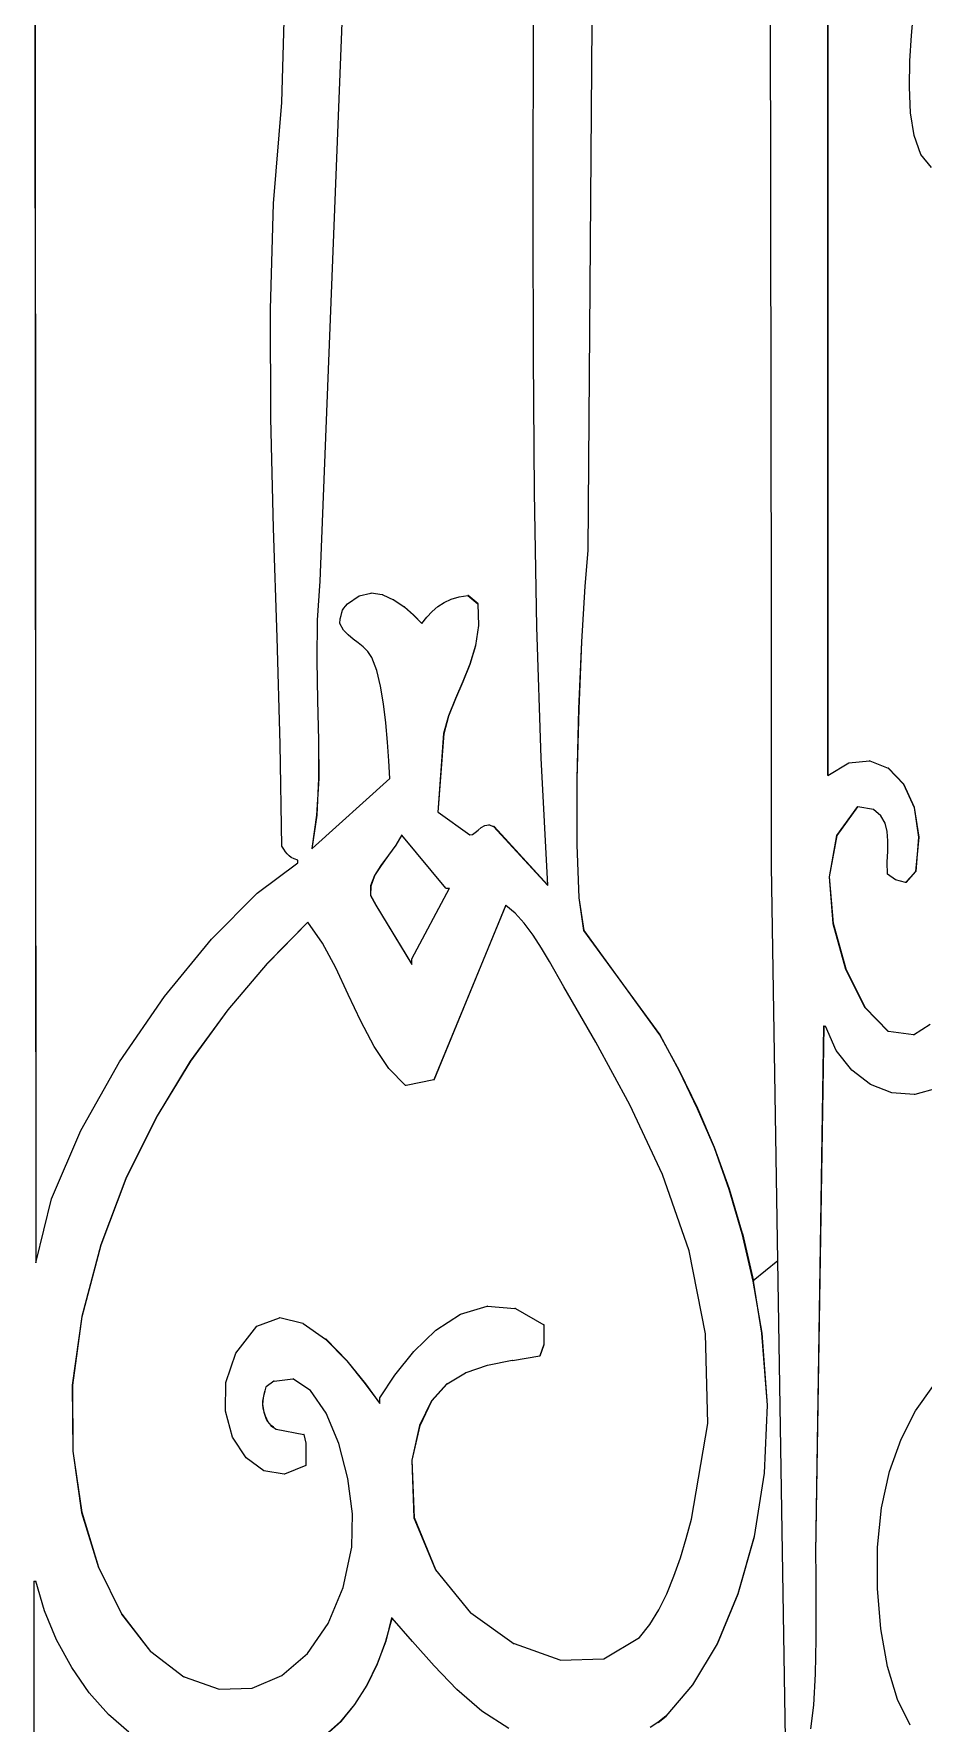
# Model space of a CAD drawing. Header units: inches. Extents: x -343 to 13887, y -13069 to -746.
# Drawn here: x 3665.61 to 3672.16, y -9118.16 to -9105.71 of the extents above; entities that cross this region are included whole.
import ezdxf

# ---------------------------------------------------------------- set-up
doc = ezdxf.new("R2010")
doc.units = ezdxf.units.IN
doc.header["$LTSCALE"] = 17
doc.header["$MEASUREMENT"] = 0

msp = doc.modelspace()

# ---------------------------------------------------------------- linework, layer by layer
for p, q in [((3671.043, -9109.996), (3671.029, -9102.696)), ((3665.617, -9103.113), (3665.624, -9114.766)), ((3665.627, -9114.755), (3665.62, -9103.113)), ((3667.435, -9106.222), (3667.494, -9104.21)), ((3667.907, -9104.936), (3667.715, -9109.747)), ((3667.718, -9109.747), (3667.909, -9104.939)), ((3671.456, -9104.895), (3671.456, -9111.178)), ((3671.458, -9111.177), (3671.458, -9104.899)), ((3669.288, -9107.088), (3669.291, -9105.104)), ((3672.074, -9105.728), (3672.089, -9105.558)), ((3669.718, -9105.641), (3669.689, -9109.519)), ((3669.691, -9109.519), (3669.721, -9105.641)), ((3672.062, -9105.915), (3672.074, -9105.728)), ((3672.058, -9106.109), (3672.062, -9105.915)), ((3672.067, -9106.296), (3672.058, -9106.109)), ((3667.376, -9106.964), (3667.435, -9106.222)), ((3672.093, -9106.465), (3672.067, -9106.296)), ((3672.143, -9106.603), (3672.093, -9106.465)), ((3672.221, -9106.699), (3672.143, -9106.603)), ((3667.353, -9107.743), (3667.376, -9106.964)), ((3669.289, -9108.093), (3669.288, -9107.088)), ((3667.356, -9108.545), (3667.353, -9107.743)), ((3669.296, -9109.094), (3669.289, -9108.093)), ((3667.376, -9109.356), (3667.356, -9108.545)), ((3669.313, -9110.083), (3669.296, -9109.094)), ((3667.402, -9110.161), (3667.376, -9109.356)), ((3669.689, -9109.519), (3669.667, -9109.784)), ((3669.669, -9109.784), (3669.691, -9109.519)), ((3669.691, -9109.519), (3669.689, -9109.519)), ((3667.715, -9109.747), (3667.696, -9110.034)), ((3667.699, -9110.034), (3667.718, -9109.747)), ((3667.718, -9109.747), (3667.715, -9109.747)), ((3667.921, -9109.913), (3668.005, -9109.855)), ((3668.005, -9109.855), (3668.091, -9109.835)), ((3668.094, -9109.835), (3668.091, -9109.835)), ((3668.091, -9109.835), (3668.093, -9109.835)), ((3668.094, -9109.835), (3668.093, -9109.835)), ((3668.176, -9109.847), (3668.094, -9109.835)), ((3668.179, -9109.847), (3668.176, -9109.847)), ((3668.179, -9109.847), (3668.258, -9109.884)), ((3668.684, -9109.878), (3668.741, -9109.861)), ((3668.741, -9109.861), (3668.805, -9109.851)), ((3668.805, -9109.851), (3668.879, -9109.913)), ((3668.808, -9109.851), (3668.805, -9109.851)), ((3668.881, -9109.913), (3668.808, -9109.851)), ((3669.667, -9109.784), (3669.643, -9110.193)), ((3669.646, -9110.193), (3669.669, -9109.784)), ((3669.669, -9109.784), (3669.667, -9109.784)), ((3667.872, -9109.998), (3667.877, -9109.977)), ((3667.877, -9109.977), (3667.884, -9109.96)), ((3667.884, -9109.96), (3667.893, -9109.945)), ((3667.893, -9109.945), (3667.905, -9109.93)), ((3667.905, -9109.93), (3667.921, -9109.913)), ((3668.261, -9109.884), (3668.258, -9109.884)), ((3668.261, -9109.884), (3668.336, -9109.936)), ((3668.339, -9109.936), (3668.336, -9109.936)), ((3668.336, -9109.936), (3668.406, -9109.997)), ((3668.409, -9109.997), (3668.339, -9109.936)), ((3668.504, -9110.012), (3668.543, -9109.97)), ((3668.543, -9109.97), (3668.586, -9109.933)), ((3668.586, -9109.933), (3668.632, -9109.903)), ((3668.632, -9109.903), (3668.684, -9109.878)), ((3668.879, -9109.913), (3668.884, -9110.073)), ((3668.881, -9109.913), (3668.879, -9109.913)), ((3668.887, -9110.073), (3668.881, -9109.913)), ((3667.696, -9110.034), (3667.693, -9110.328)), ((3667.699, -9110.034), (3667.696, -9110.034)), ((3667.696, -9110.328), (3667.699, -9110.034)), ((3667.863, -9110.058), (3667.867, -9110.024)), ((3667.891, -9110.106), (3667.863, -9110.058)), ((3667.867, -9110.024), (3667.872, -9109.998)), ((3667.925, -9110.142), (3667.891, -9110.106)), ((3668.409, -9109.997), (3668.406, -9109.997)), ((3668.406, -9109.997), (3668.466, -9110.058)), ((3668.468, -9110.057), (3668.409, -9109.997)), ((3668.466, -9110.058), (3668.468, -9110.057)), ((3668.468, -9110.057), (3668.504, -9110.012)), ((3668.884, -9110.073), (3668.862, -9110.22)), ((3668.865, -9110.22), (3668.887, -9110.073)), ((3668.887, -9110.073), (3668.884, -9110.073)), ((3669.345, -9111.05), (3669.313, -9110.083)), ((3671.043, -9111.842), (3671.043, -9109.996)), ((3667.425, -9110.946), (3667.402, -9110.161)), ((3667.962, -9110.172), (3667.925, -9110.142)), ((3667.999, -9110.2), (3667.962, -9110.172)), ((3668.036, -9110.229), (3667.999, -9110.2)), ((3668.07, -9110.263), (3668.036, -9110.229)), ((3668.862, -9110.22), (3668.821, -9110.356)), ((3668.823, -9110.356), (3668.865, -9110.22)), ((3668.865, -9110.22), (3668.862, -9110.22)), ((3669.643, -9110.193), (3669.622, -9110.685)), ((3669.625, -9110.685), (3669.646, -9110.193)), ((3669.646, -9110.193), (3669.643, -9110.193)), ((3667.693, -9110.328), (3667.699, -9110.624)), ((3667.696, -9110.328), (3667.693, -9110.328)), ((3667.702, -9110.624), (3667.696, -9110.328)), ((3668.098, -9110.307), (3668.07, -9110.263)), ((3668.135, -9110.403), (3668.098, -9110.307)), ((3668.821, -9110.356), (3668.769, -9110.485)), ((3668.771, -9110.485), (3668.823, -9110.356)), ((3668.823, -9110.356), (3668.821, -9110.356)), ((3668.164, -9110.519), (3668.135, -9110.403)), ((3668.769, -9110.485), (3668.714, -9110.611)), ((3668.717, -9110.611), (3668.771, -9110.485)), ((3668.771, -9110.485), (3668.769, -9110.485)), ((3668.186, -9110.649), (3668.164, -9110.519)), ((3668.714, -9110.611), (3668.664, -9110.737)), ((3668.667, -9110.737), (3668.717, -9110.611)), ((3668.717, -9110.611), (3668.714, -9110.611)), ((3667.702, -9110.624), (3667.699, -9110.624)), ((3667.699, -9110.624), (3667.706, -9110.916)), ((3667.709, -9110.916), (3667.702, -9110.624)), ((3668.202, -9110.789), (3668.186, -9110.649)), ((3669.622, -9110.685), (3669.609, -9111.204)), ((3669.612, -9111.204), (3669.625, -9110.685)), ((3669.625, -9110.685), (3669.622, -9110.685)), ((3668.214, -9110.931), (3668.202, -9110.789)), ((3668.664, -9110.737), (3668.628, -9110.867)), ((3668.631, -9110.867), (3668.667, -9110.737)), ((3668.667, -9110.737), (3668.664, -9110.737)), ((3667.435, -9111.697), (3667.425, -9110.946)), ((3667.709, -9110.916), (3667.706, -9110.916)), ((3667.706, -9110.916), (3667.707, -9111.2)), ((3667.71, -9111.2), (3667.709, -9110.916)), ((3668.223, -9111.07), (3668.214, -9110.931)), ((3668.628, -9110.867), (3668.584, -9111.448)), ((3668.587, -9111.448), (3668.631, -9110.867)), ((3668.631, -9110.867), (3668.628, -9110.867)), ((3668.231, -9111.199), (3668.223, -9111.07)), ((3669.394, -9111.984), (3669.345, -9111.05)), ((3671.458, -9111.177), (3671.611, -9111.084)), ((3671.611, -9111.084), (3671.763, -9111.069)), ((3671.766, -9111.069), (3671.763, -9111.069)), ((3671.766, -9111.069), (3671.901, -9111.124)), ((3667.66, -9111.715), (3668.231, -9111.199)), ((3667.707, -9111.2), (3667.693, -9111.469)), ((3667.695, -9111.469), (3667.71, -9111.2)), ((3667.71, -9111.2), (3667.707, -9111.2)), ((3669.609, -9111.204), (3669.608, -9111.688)), ((3669.612, -9111.204), (3669.609, -9111.204)), ((3669.61, -9111.688), (3669.612, -9111.204)), ((3671.456, -9111.178), (3671.458, -9111.177)), ((3671.904, -9111.124), (3671.901, -9111.124)), ((3671.901, -9111.124), (3672.015, -9111.242)), ((3672.017, -9111.242), (3671.904, -9111.124)), ((3672.015, -9111.242), (3672.093, -9111.413)), ((3672.017, -9111.242), (3672.015, -9111.242)), ((3672.096, -9111.413), (3672.017, -9111.242)), ((3667.693, -9111.469), (3667.656, -9111.717)), ((3667.66, -9111.715), (3667.695, -9111.469)), ((3667.695, -9111.469), (3667.693, -9111.469)), ((3668.587, -9111.448), (3668.584, -9111.448)), ((3668.587, -9111.448), (3668.82, -9111.614)), ((3671.676, -9111.406), (3671.522, -9111.62)), ((3671.525, -9111.62), (3671.679, -9111.407)), ((3671.679, -9111.407), (3671.676, -9111.406)), ((3671.794, -9111.427), (3671.679, -9111.407)), ((3671.848, -9111.473), (3671.794, -9111.427)), ((3671.88, -9111.527), (3671.848, -9111.473)), ((3672.093, -9111.413), (3672.126, -9111.63)), ((3672.096, -9111.413), (3672.093, -9111.413)), ((3672.129, -9111.63), (3672.096, -9111.413)), ((3668.84, -9111.612), (3668.86, -9111.598)), ((3668.86, -9111.598), (3668.881, -9111.579)), ((3668.881, -9111.579), (3668.904, -9111.56)), ((3668.904, -9111.56), (3668.93, -9111.545)), ((3668.93, -9111.545), (3668.96, -9111.541)), ((3668.963, -9111.541), (3668.96, -9111.541)), ((3668.963, -9111.541), (3668.996, -9111.552)), ((3668.999, -9111.552), (3668.996, -9111.552)), ((3668.996, -9111.552), (3669.394, -9111.987)), ((3669.394, -9111.984), (3668.999, -9111.552)), ((3671.895, -9111.589), (3671.88, -9111.527)), ((3671.9, -9111.658), (3671.895, -9111.589)), ((3667.451, -9111.72), (3667.435, -9111.697)), ((3667.464, -9111.739), (3667.451, -9111.72)), ((3667.656, -9111.717), (3667.66, -9111.715)), ((3668.276, -9111.689), (3668.222, -9111.764)), ((3668.225, -9111.764), (3668.279, -9111.689)), ((3668.319, -9111.614), (3668.276, -9111.689)), ((3668.279, -9111.689), (3668.276, -9111.689)), ((3668.279, -9111.689), (3668.321, -9111.616)), ((3668.321, -9111.616), (3668.319, -9111.614)), ((3668.643, -9112.008), (3668.321, -9111.616)), ((3668.82, -9111.614), (3668.84, -9111.612)), ((3669.61, -9111.688), (3669.608, -9111.688)), ((3669.608, -9111.688), (3669.623, -9112.079)), ((3669.626, -9112.079), (3669.61, -9111.688)), ((3671.522, -9111.62), (3671.467, -9111.924)), ((3671.47, -9111.924), (3671.525, -9111.62)), ((3671.525, -9111.62), (3671.522, -9111.62)), ((3671.898, -9111.734), (3671.9, -9111.658)), ((3672.126, -9111.63), (3672.104, -9111.883)), ((3672.106, -9111.883), (3672.129, -9111.63)), ((3672.129, -9111.63), (3672.126, -9111.63)), ((3667.254, -9112.044), (3667.553, -9111.821)), ((3667.476, -9111.755), (3667.464, -9111.739)), ((3667.489, -9111.768), (3667.476, -9111.755)), ((3667.505, -9111.78), (3667.489, -9111.768)), ((3667.526, -9111.79), (3667.505, -9111.78)), ((3667.553, -9111.8), (3667.526, -9111.79)), ((3667.553, -9111.821), (3667.553, -9111.8)), ((3668.166, -9111.839), (3668.119, -9111.914)), ((3668.122, -9111.914), (3668.169, -9111.839)), ((3668.222, -9111.764), (3668.166, -9111.839)), ((3668.169, -9111.839), (3668.166, -9111.839)), ((3668.169, -9111.839), (3668.225, -9111.764)), ((3668.225, -9111.764), (3668.222, -9111.764)), ((3671.146, -9118.271), (3671.043, -9111.842)), ((3671.895, -9111.816), (3671.898, -9111.734)), ((3671.897, -9111.904), (3671.895, -9111.816)), ((3668.119, -9111.914), (3668.09, -9111.989)), ((3668.093, -9111.989), (3668.122, -9111.914)), ((3668.122, -9111.914), (3668.119, -9111.914)), ((3671.467, -9111.924), (3671.495, -9112.268)), ((3671.47, -9111.924), (3671.467, -9111.924)), ((3671.498, -9112.268), (3671.47, -9111.924)), ((3671.956, -9111.946), (3671.897, -9111.904)), ((3672.03, -9111.966), (3671.956, -9111.946)), ((3672.104, -9111.883), (3672.03, -9111.966)), ((3672.033, -9111.966), (3672.03, -9111.966)), ((3672.033, -9111.966), (3672.106, -9111.883)), ((3672.106, -9111.883), (3672.104, -9111.883)), ((3666.918, -9112.382), (3667.254, -9112.044)), ((3668.093, -9111.989), (3668.09, -9111.989)), ((3668.09, -9111.989), (3668.09, -9112.061)), ((3668.092, -9112.061), (3668.09, -9112.061)), ((3668.09, -9112.061), (3668.128, -9112.132)), ((3668.092, -9112.061), (3668.093, -9111.989)), ((3668.13, -9112.132), (3668.092, -9112.061)), ((3668.393, -9112.526), (3668.672, -9112.008)), ((3668.643, -9112.008), (3668.672, -9112.008)), ((3669.394, -9111.987), (3669.394, -9111.984)), ((3669.626, -9112.079), (3669.623, -9112.079)), ((3669.623, -9112.079), (3669.659, -9112.319)), ((3669.662, -9112.319), (3669.626, -9112.079)), ((3668.13, -9112.132), (3668.128, -9112.132)), ((3668.128, -9112.132), (3668.393, -9112.568)), ((3668.393, -9112.563), (3668.13, -9112.132)), ((3669.085, -9112.132), (3668.555, -9113.418)), ((3668.557, -9113.418), (3669.087, -9112.134)), ((3669.087, -9112.134), (3669.085, -9112.132)), ((3669.155, -9112.19), (3669.087, -9112.134)), ((3669.222, -9112.265), (3669.155, -9112.19)), ((3667.627, -9112.257), (3667.328, -9112.562)), ((3667.331, -9112.562), (3667.628, -9112.258)), ((3667.628, -9112.258), (3667.627, -9112.257)), ((3667.736, -9112.412), (3667.628, -9112.258)), ((3669.287, -9112.353), (3669.222, -9112.265)), ((3669.349, -9112.449), (3669.287, -9112.353)), ((3669.662, -9112.319), (3669.659, -9112.319)), ((3669.659, -9112.319), (3670.219, -9113.086)), ((3670.221, -9113.086), (3669.662, -9112.319)), ((3671.498, -9112.268), (3671.495, -9112.268)), ((3671.495, -9112.268), (3671.588, -9112.604)), ((3671.591, -9112.604), (3671.498, -9112.268)), ((3666.571, -9112.805), (3666.918, -9112.382)), ((3667.833, -9112.594), (3667.736, -9112.412)), ((3669.407, -9112.548), (3669.349, -9112.449)), ((3667.328, -9112.562), (3667.038, -9112.904)), ((3667.041, -9112.904), (3667.331, -9112.562)), ((3667.331, -9112.562), (3667.328, -9112.562)), ((3667.925, -9112.789), (3667.833, -9112.594)), ((3668.393, -9112.563), (3668.393, -9112.526)), ((3668.393, -9112.568), (3668.393, -9112.563)), ((3669.512, -9112.734), (3669.407, -9112.548)), ((3671.588, -9112.604), (3671.729, -9112.885)), ((3671.591, -9112.604), (3671.588, -9112.604)), ((3671.732, -9112.885), (3671.591, -9112.604)), ((3666.241, -9113.285), (3666.571, -9112.805)), ((3668.017, -9112.986), (3667.925, -9112.789)), ((3669.748, -9113.141), (3669.512, -9112.734)), ((3667.038, -9112.904), (3666.762, -9113.281)), ((3666.765, -9113.281), (3667.041, -9112.904)), ((3667.041, -9112.904), (3667.038, -9112.904)), ((3671.732, -9112.885), (3671.729, -9112.885)), ((3671.729, -9112.885), (3671.902, -9113.062)), ((3671.905, -9113.062), (3671.732, -9112.885)), ((3668.115, -9113.172), (3668.017, -9112.986)), ((3670.221, -9113.086), (3670.219, -9113.086)), ((3670.219, -9113.086), (3670.362, -9113.353)), ((3670.365, -9113.353), (3670.221, -9113.086)), ((3671.426, -9113.024), (3671.367, -9116.902)), ((3671.37, -9116.902), (3671.429, -9113.024)), ((3671.429, -9113.024), (3671.426, -9113.024)), ((3671.429, -9113.024), (3671.441, -9113.024)), ((3671.519, -9113.202), (3671.441, -9113.024)), ((3671.905, -9113.062), (3671.902, -9113.062)), ((3672.089, -9113.086), (3671.905, -9113.062)), ((3672.089, -9113.086), (3672.211, -9113.009)), ((3668.223, -9113.334), (3668.115, -9113.172)), ((3670, -9113.602), (3669.748, -9113.141)), ((3671.633, -9113.346), (3671.519, -9113.202)), ((3665.955, -9113.791), (3666.241, -9113.285)), ((3666.762, -9113.281), (3666.51, -9113.695)), ((3666.513, -9113.695), (3666.765, -9113.281)), ((3666.765, -9113.281), (3666.762, -9113.281)), ((3668.348, -9113.46), (3668.223, -9113.334)), ((3671.772, -9113.452), (3671.633, -9113.346)), ((3668.351, -9113.46), (3668.348, -9113.46)), ((3668.555, -9113.418), (3668.351, -9113.46)), ((3668.557, -9113.418), (3668.555, -9113.418)), ((3670.365, -9113.353), (3670.362, -9113.353)), ((3670.362, -9113.353), (3670.496, -9113.629)), ((3670.499, -9113.629), (3670.365, -9113.353)), ((3671.929, -9113.514), (3671.772, -9113.452)), ((3672.094, -9113.526), (3671.929, -9113.514)), ((3672.097, -9113.526), (3672.094, -9113.526)), ((3672.258, -9113.482), (3672.097, -9113.526)), ((3666.51, -9113.695), (3666.287, -9114.145)), ((3666.29, -9114.145), (3666.513, -9113.695)), ((3666.513, -9113.695), (3666.51, -9113.695)), ((3670.24, -9114.115), (3670, -9113.602)), ((3670.496, -9113.629), (3670.619, -9113.917)), ((3670.499, -9113.629), (3670.496, -9113.629)), ((3670.622, -9113.917), (3670.499, -9113.629)), ((3665.741, -9114.294), (3665.955, -9113.791)), ((3670.622, -9113.917), (3670.619, -9113.917)), ((3670.619, -9113.917), (3670.729, -9114.223)), ((3670.732, -9114.223), (3670.622, -9113.917)), ((3666.287, -9114.145), (3666.103, -9114.634)), ((3666.105, -9114.634), (3666.29, -9114.145)), ((3666.29, -9114.145), (3666.287, -9114.145)), ((3670.435, -9114.678), (3670.24, -9114.115)), ((3665.627, -9114.755), (3665.741, -9114.294)), ((3670.729, -9114.223), (3670.825, -9114.55)), ((3670.732, -9114.223), (3670.729, -9114.223)), ((3670.828, -9114.55), (3670.732, -9114.223)), ((3670.828, -9114.55), (3670.825, -9114.55)), ((3670.825, -9114.55), (3670.906, -9114.902)), ((3670.828, -9114.55), (3670.909, -9114.902)), ((3666.103, -9114.634), (3665.963, -9115.16)), ((3665.966, -9115.16), (3666.105, -9114.634)), ((3666.105, -9114.634), (3666.103, -9114.634)), ((3670.556, -9115.29), (3670.435, -9114.678)), ((3665.624, -9114.766), (3665.627, -9114.755)), ((3670.907, -9114.896), (3671.09, -9114.749)), ((3670.909, -9114.902), (3670.906, -9114.902)), ((3670.906, -9114.902), (3670.97, -9115.284)), ((3670.972, -9115.284), (3670.909, -9114.902)), ((3668.752, -9115.144), (3668.948, -9115.084)), ((3668.951, -9115.084), (3668.948, -9115.084)), ((3668.951, -9115.084), (3669.153, -9115.103)), ((3665.963, -9115.16), (3665.893, -9115.668)), ((3665.896, -9115.668), (3665.966, -9115.16)), ((3665.966, -9115.16), (3665.963, -9115.16)), ((3667.251, -9115.232), (3667.418, -9115.17)), ((3667.421, -9115.17), (3667.418, -9115.17)), ((3667.421, -9115.17), (3667.42, -9115.17)), ((3667.59, -9115.213), (3667.421, -9115.17)), ((3667.593, -9115.213), (3667.59, -9115.213)), ((3667.593, -9115.213), (3667.759, -9115.329)), ((3668.571, -9115.262), (3668.752, -9115.144)), ((3669.156, -9115.103), (3669.153, -9115.103)), ((3669.156, -9115.103), (3669.365, -9115.222)), ((3667.097, -9115.43), (3667.251, -9115.232)), ((3667.762, -9115.329), (3667.759, -9115.329)), ((3667.759, -9115.329), (3667.915, -9115.488)), ((3667.918, -9115.488), (3667.762, -9115.329)), ((3668.408, -9115.418), (3668.571, -9115.262)), ((3669.367, -9115.222), (3669.365, -9115.222)), ((3669.365, -9115.222), (3669.365, -9115.367)), ((3669.367, -9115.367), (3669.367, -9115.222)), ((3670.573, -9115.949), (3670.556, -9115.29)), ((3670.972, -9115.284), (3670.97, -9115.284)), ((3670.97, -9115.284), (3671.01, -9115.814)), ((3671.013, -9115.814), (3670.972, -9115.284)), ((3667.024, -9115.647), (3667.097, -9115.43)), ((3668.269, -9115.592), (3668.408, -9115.418)), ((3669.135, -9115.486), (3669.335, -9115.45)), ((3669.365, -9115.367), (3669.335, -9115.45)), ((3669.338, -9115.45), (3669.335, -9115.45)), ((3669.338, -9115.45), (3669.367, -9115.367)), ((3669.367, -9115.367), (3669.365, -9115.367)), ((3667.918, -9115.488), (3667.915, -9115.488)), ((3667.915, -9115.488), (3668.051, -9115.656)), ((3668.054, -9115.656), (3667.918, -9115.488)), ((3668.654, -9115.658), (3668.788, -9115.576)), ((3668.791, -9115.576), (3668.788, -9115.576)), ((3668.949, -9115.523), (3668.791, -9115.576)), ((3668.952, -9115.523), (3668.949, -9115.523)), ((3669.132, -9115.486), (3668.952, -9115.523)), ((3669.135, -9115.486), (3669.132, -9115.486)), ((3665.896, -9115.668), (3665.893, -9115.668)), ((3665.893, -9115.668), (3665.896, -9116.154)), ((3665.899, -9116.154), (3665.896, -9115.668)), ((3667.021, -9115.859), (3667.024, -9115.647)), ((3667.311, -9115.708), (3667.304, -9115.735)), ((3667.307, -9115.735), (3667.314, -9115.708)), ((3667.318, -9115.679), (3667.311, -9115.708)), ((3667.314, -9115.708), (3667.311, -9115.708)), ((3667.314, -9115.708), (3667.321, -9115.679)), ((3667.321, -9115.679), (3667.318, -9115.679)), ((3667.377, -9115.637), (3667.321, -9115.679)), ((3667.379, -9115.637), (3667.377, -9115.637)), ((3667.379, -9115.637), (3667.517, -9115.619)), ((3667.647, -9115.706), (3667.517, -9115.619)), ((3667.762, -9115.873), (3667.647, -9115.706)), ((3668.051, -9115.656), (3668.157, -9115.803)), ((3668.054, -9115.656), (3668.051, -9115.656)), ((3668.157, -9115.799), (3668.054, -9115.656)), ((3668.157, -9115.761), (3668.269, -9115.592)), ((3668.651, -9115.658), (3668.538, -9115.783)), ((3668.541, -9115.783), (3668.654, -9115.658)), ((3668.654, -9115.658), (3668.651, -9115.658)), ((3672.103, -9115.857), (3672.23, -9115.677)), ((3667.299, -9115.76), (3667.295, -9115.784)), ((3667.298, -9115.784), (3667.295, -9115.784)), ((3667.295, -9115.784), (3667.295, -9115.809)), ((3667.297, -9115.809), (3667.295, -9115.809)), ((3667.295, -9115.809), (3667.297, -9115.835)), ((3667.297, -9115.809), (3667.298, -9115.784)), ((3667.3, -9115.835), (3667.297, -9115.809)), ((3667.3, -9115.835), (3667.297, -9115.835)), ((3667.297, -9115.835), (3667.303, -9115.865)), ((3667.298, -9115.784), (3667.302, -9115.76)), ((3667.304, -9115.735), (3667.299, -9115.76)), ((3667.302, -9115.76), (3667.299, -9115.76)), ((3667.306, -9115.865), (3667.3, -9115.835)), ((3667.302, -9115.76), (3667.307, -9115.735)), ((3667.307, -9115.735), (3667.304, -9115.735)), ((3668.157, -9115.799), (3668.157, -9115.761)), ((3668.157, -9115.803), (3668.157, -9115.799)), ((3668.538, -9115.783), (3668.451, -9115.965)), ((3668.454, -9115.965), (3668.541, -9115.783)), ((3668.541, -9115.783), (3668.538, -9115.783)), ((3671.01, -9115.814), (3670.989, -9116.316)), ((3670.991, -9116.316), (3671.013, -9115.814)), ((3671.013, -9115.814), (3671.01, -9115.814)), ((3667.074, -9116.049), (3667.021, -9115.859)), ((3667.306, -9115.865), (3667.303, -9115.865)), ((3667.303, -9115.865), (3667.313, -9115.894)), ((3667.316, -9115.894), (3667.306, -9115.865)), ((3667.316, -9115.894), (3667.313, -9115.894)), ((3667.313, -9115.894), (3667.322, -9115.917)), ((3667.325, -9115.917), (3667.316, -9115.894)), ((3667.325, -9115.917), (3667.322, -9115.917)), ((3667.322, -9115.917), (3667.331, -9115.935)), ((3667.334, -9115.935), (3667.325, -9115.917)), ((3667.334, -9115.935), (3667.331, -9115.935)), ((3667.331, -9115.935), (3667.342, -9115.95)), ((3667.345, -9115.95), (3667.334, -9115.935)), ((3667.345, -9115.95), (3667.342, -9115.95)), ((3667.342, -9115.95), (3667.355, -9115.963)), ((3667.358, -9115.963), (3667.345, -9115.95)), ((3667.856, -9116.097), (3667.762, -9115.873)), ((3670.454, -9116.653), (3670.573, -9115.949)), ((3671.996, -9116.065), (3672.103, -9115.857)), ((3667.173, -9116.201), (3667.074, -9116.049)), ((3667.358, -9115.963), (3667.355, -9115.963)), ((3667.355, -9115.963), (3667.371, -9115.976)), ((3667.374, -9115.976), (3667.358, -9115.963)), ((3667.374, -9115.976), (3667.371, -9115.976)), ((3667.374, -9115.976), (3667.391, -9115.99)), ((3667.394, -9115.99), (3667.391, -9115.99)), ((3667.394, -9115.99), (3667.597, -9116.031)), ((3667.6, -9116.031), (3667.597, -9116.031)), ((3667.597, -9116.031), (3667.612, -9116.093)), ((3667.615, -9116.093), (3667.6, -9116.031)), ((3668.451, -9115.965), (3668.393, -9116.218)), ((3668.395, -9116.218), (3668.454, -9115.965)), ((3668.454, -9115.965), (3668.451, -9115.965)), ((3671.912, -9116.302), (3671.996, -9116.065)), ((3665.899, -9116.154), (3665.896, -9116.154)), ((3665.896, -9116.154), (3665.962, -9116.605)), ((3665.965, -9116.605), (3665.899, -9116.154)), ((3667.304, -9116.298), (3667.173, -9116.201)), ((3667.615, -9116.093), (3667.612, -9116.093)), ((3667.612, -9116.093), (3667.612, -9116.259)), ((3667.615, -9116.259), (3667.615, -9116.093)), ((3667.923, -9116.353), (3667.856, -9116.097)), ((3667.454, -9116.323), (3667.304, -9116.298)), ((3667.457, -9116.323), (3667.454, -9116.323)), ((3667.612, -9116.259), (3667.457, -9116.323)), ((3667.615, -9116.259), (3667.612, -9116.259)), ((3668.395, -9116.218), (3668.393, -9116.218)), ((3668.393, -9116.218), (3668.409, -9116.645)), ((3668.412, -9116.645), (3668.395, -9116.218)), ((3670.989, -9116.316), (3670.914, -9116.782)), ((3670.917, -9116.782), (3670.991, -9116.316)), ((3670.991, -9116.316), (3670.989, -9116.316)), ((3671.853, -9116.57), (3671.912, -9116.302)), ((3667.956, -9116.615), (3667.923, -9116.353)), ((3671.823, -9116.861), (3671.853, -9116.57)), ((3665.965, -9116.605), (3665.962, -9116.605)), ((3665.962, -9116.605), (3666.085, -9117.01)), ((3666.088, -9117.01), (3665.965, -9116.605)), ((3667.951, -9116.861), (3667.956, -9116.615)), ((3668.412, -9116.645), (3668.409, -9116.645)), ((3668.409, -9116.645), (3668.567, -9117.027)), ((3668.57, -9117.027), (3668.412, -9116.645)), ((3670.414, -9116.797), (3670.454, -9116.653)), ((3670.371, -9116.938), (3670.414, -9116.797)), ((3670.914, -9116.782), (3670.795, -9117.204)), ((3670.798, -9117.204), (3670.917, -9116.782)), ((3670.917, -9116.782), (3670.914, -9116.782)), ((3667.889, -9117.156), (3667.951, -9116.861)), ((3670.324, -9117.074), (3670.371, -9116.938)), ((3671.367, -9116.902), (3671.368, -9117.064)), ((3671.37, -9116.902), (3671.367, -9116.902)), ((3671.371, -9117.064), (3671.37, -9116.902)), ((3671.822, -9117.163), (3671.823, -9116.861)), ((3666.085, -9117.01), (3666.257, -9117.354)), ((3666.088, -9117.01), (3666.085, -9117.01)), ((3666.259, -9117.354), (3666.088, -9117.01)), ((3668.57, -9117.027), (3668.567, -9117.027)), ((3668.567, -9117.027), (3668.826, -9117.343)), ((3668.829, -9117.343), (3668.57, -9117.027)), ((3670.271, -9117.203), (3670.324, -9117.074)), ((3671.371, -9117.064), (3671.368, -9117.064)), ((3671.368, -9117.064), (3671.37, -9117.286)), ((3671.372, -9117.286), (3671.371, -9117.064)), ((3665.61, -9117.109), (3665.612, -9117.109)), ((3665.61, -9117.109), (3665.61, -9118.333)), ((3665.612, -9118.333), (3665.612, -9117.109)), ((3665.612, -9117.109), (3665.624, -9117.109)), ((3665.688, -9117.328), (3665.624, -9117.109)), ((3667.778, -9117.421), (3667.889, -9117.156)), ((3670.212, -9117.322), (3670.271, -9117.203)), ((3670.795, -9117.204), (3670.641, -9117.571)), ((3670.644, -9117.571), (3670.798, -9117.204)), ((3670.798, -9117.204), (3670.795, -9117.204)), ((3671.847, -9117.461), (3671.822, -9117.163)), ((3665.777, -9117.543), (3665.688, -9117.328)), ((3670.146, -9117.43), (3670.212, -9117.322)), ((3671.37, -9117.286), (3671.369, -9117.538)), ((3671.372, -9117.286), (3671.37, -9117.286)), ((3671.372, -9117.538), (3671.372, -9117.286)), ((3666.259, -9117.354), (3666.257, -9117.354)), ((3666.257, -9117.354), (3666.469, -9117.627)), ((3666.472, -9117.627), (3666.259, -9117.354)), ((3667.625, -9117.642), (3667.778, -9117.421)), ((3668.245, -9117.379), (3668.201, -9117.552)), ((3668.203, -9117.552), (3668.248, -9117.382)), ((3668.248, -9117.382), (3668.245, -9117.379)), ((3668.399, -9117.554), (3668.248, -9117.382)), ((3668.829, -9117.343), (3668.826, -9117.343)), ((3668.829, -9117.343), (3669.146, -9117.572)), ((3670.071, -9117.524), (3670.146, -9117.43)), ((3665.889, -9117.746), (3665.777, -9117.543)), ((3668.201, -9117.552), (3668.139, -9117.719)), ((3668.141, -9117.719), (3668.203, -9117.552)), ((3668.203, -9117.552), (3668.201, -9117.552)), ((3668.558, -9117.734), (3668.399, -9117.554)), ((3669.149, -9117.572), (3669.146, -9117.572)), ((3669.486, -9117.692), (3669.149, -9117.572)), ((3669.808, -9117.683), (3670.071, -9117.524)), ((3670.641, -9117.571), (3670.461, -9117.874)), ((3670.464, -9117.874), (3670.644, -9117.571)), ((3670.644, -9117.571), (3670.641, -9117.571)), ((3671.369, -9117.538), (3671.364, -9117.793)), ((3671.367, -9117.793), (3671.372, -9117.538)), ((3671.372, -9117.538), (3671.369, -9117.538)), ((3671.897, -9117.739), (3671.847, -9117.461)), ((3666.472, -9117.627), (3666.469, -9117.627)), ((3666.472, -9117.627), (3666.714, -9117.815)), ((3667.436, -9117.806), (3667.625, -9117.642)), ((3669.486, -9117.692), (3669.808, -9117.683)), ((3666.017, -9117.932), (3665.889, -9117.746)), ((3666.717, -9117.815), (3666.714, -9117.815)), ((3666.717, -9117.815), (3666.974, -9117.906)), ((3667.217, -9117.899), (3667.436, -9117.806)), ((3668.139, -9117.719), (3668.061, -9117.877)), ((3668.064, -9117.877), (3668.141, -9117.719)), ((3668.141, -9117.719), (3668.139, -9117.719)), ((3668.726, -9117.909), (3668.558, -9117.734)), ((3671.364, -9117.793), (3671.351, -9118.023)), ((3671.354, -9118.023), (3671.367, -9117.793)), ((3671.367, -9117.793), (3671.364, -9117.793)), ((3671.97, -9117.981), (3671.897, -9117.739)), ((3666.159, -9118.093), (3666.017, -9117.932)), ((3666.974, -9117.906), (3667.217, -9117.899)), ((3668.061, -9117.877), (3667.971, -9118.019)), ((3667.974, -9118.019), (3668.064, -9117.877)), ((3668.064, -9117.877), (3668.061, -9117.877)), ((3668.908, -9118.067), (3668.726, -9117.909)), ((3670.461, -9117.874), (3670.263, -9118.105)), ((3670.266, -9118.105), (3670.464, -9117.874)), ((3670.464, -9117.874), (3670.461, -9117.874)), ((3667.971, -9118.019), (3667.869, -9118.143)), ((3667.872, -9118.143), (3667.974, -9118.019)), ((3667.974, -9118.019), (3667.971, -9118.019)), ((3669.109, -9118.194), (3668.908, -9118.067)), ((3671.351, -9118.023), (3671.329, -9118.198)), ((3671.332, -9118.198), (3671.354, -9118.023)), ((3671.354, -9118.023), (3671.351, -9118.023)), ((3672.064, -9118.17), (3671.97, -9117.981)), ((3666.309, -9118.222), (3666.159, -9118.093)), ((3667.869, -9118.143), (3667.759, -9118.242)), ((3667.762, -9118.242), (3667.872, -9118.143)), ((3667.872, -9118.143), (3667.869, -9118.143)), ((3670.205, -9118.151), (3670.149, -9118.188)), ((3670.263, -9118.105), (3670.205, -9118.151)), ((3670.208, -9118.151), (3670.205, -9118.151)), ((3670.208, -9118.151), (3670.266, -9118.105)), ((3670.266, -9118.105), (3670.263, -9118.105))]:
    msp.add_line(p, q)

doc.saveas('drawing.dxf')
